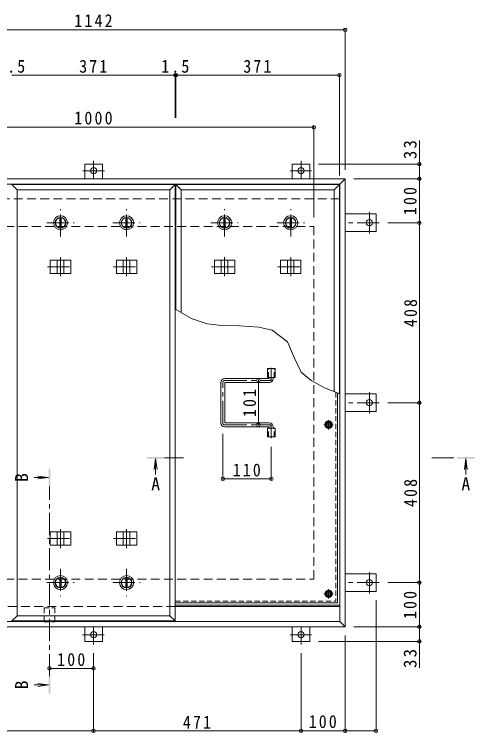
# Model space of a CAD drawing. Units: millimetres at full size, sheet at 1:10. Extents: x -2620 to 2719, y -1962 to 1857.
# Drawn here: x -1641 to -596, y -267 to 1362 of the extents above; entities that cross this region are included whole.
import ezdxf
from ezdxf.enums import TextEntityAlignment as Align

# ---------------------------------------------------------------- set-up
doc = ezdxf.new("R2010")
doc.units = ezdxf.units.MM
doc.header["$LTSCALE"] = 10
doc.header["$PDMODE"] = 32
doc.header["$PDSIZE"] = 8
for name, pattern in [('CHAIN1', [8, 5, -1, 1, -1]), ('DASHED1', [1.8, 1.2, -0.6]), ('DASHED2', [3, 2, -1])]:
    doc.linetypes.add(name, pattern=pattern)
for name, color, linetype, lineweight in [('0-1_躯体', 2, 'DASHED2', 9), ('0-2_仕上', 4, 'Continuous', 9), ('0-3_建具', 4, 'Continuous', 9), ('0-5_寸法', 7, 'Continuous', 9), ('0-6_ハッチ', 6, 'Continuous', 9), ('0-7', 5, 'Continuous', 5), ('0-A', 3, 'CHAIN1', 9), ('0-B', 2, 'Continuous', 9), ('0-C', 2, 'Continuous', 9), ('0-E', 3, 'Continuous', 9), ('0-F', 7, 'Continuous', 9)]:
    doc.layers.add(name, color=color, linetype=linetype, lineweight=lineweight)
doc.styles.add('ＭＳ ゴシック', font='')
doc.styles.get('ＭＳ ゴシック').set_extended_font_data('MS Gothic')

msp = doc.modelspace()

# ---------------------------------------------------------------- linework, layer by layer
at = {"layer": '0-1_躯体'}
for p, q in [((-902.35, 942.92), (-2020.35, 942.92)), ((-1961.35, 880.92), (-961.35, 880.92)), ((-961.35, 80.92), (-961.35, 880.92)), ((-1961.35, 80.92), (-961.35, 80.92)), ((-1275.85, 18.92), (-2020.35, 18.92))]:
    msp.add_line(p, q, dxfattribs=at)
at = {"layer": '0-1_躯体', "linetype": 'Continuous'}
msp.add_line((-902.35, 18.92), (-1275.85, 18.92), dxfattribs=at)
at = {"layer": '0-2_仕上'}
for p, q in [((-1634.85, -2.08), (-1634.85, 963.92)), ((-1287.85, -2.08), (-1287.85, 963.92)), ((-1275.85, -14.08), (-1275.85, 975.92)), ((-1274.35, 692.43), (-1274.35, 975.92)), ((-1262.35, 685.5), (-1262.35, 963.92)), ((-915.35, 506.34), (-915.35, 963.92)), ((-903.35, 501.69), (-903.35, 975.92)), ((-1320.35, 354.04), (-1323.61, 329.26)), ((-1320.35, 354.04), (-1320.35, 318.44)), ((-1320.35, 354.04), (-1317.08, 329.26)), ((-616.29, 354.04), (-619.55, 329.26)), ((-616.29, 354.04), (-613.02, 329.26)), ((-616.29, 354.04), (-616.29, 318.44)), ((-1563.35, 311.17), (-1596.12, 311.17)), ((-1563.35, 311.17), (-1588.13, 314.43)), ((-1563.35, 311.17), (-1588.13, 307.91)), ((-1563.35, -159.19), (-1596.12, -159.19)), ((-1563.35, -159.19), (-1588.13, -155.93)), ((-1563.35, -159.19), (-1588.13, -162.45))]:
    msp.add_line(p, q, dxfattribs=at)
at = {"layer": '0-2_仕上', "color": 3}
for p, q in [((-1066.5, 538.42), (-1066.5, 558.42)), ((-1066.5, 558.42), (-1049.2, 558.42)), ((-1049.2, 538.42), (-1049.2, 558.42)), ((-1066.5, 538.42), (-1049.2, 538.42)), ((-1066.5, 403.42), (-1066.5, 423.42)), ((-1066.5, 423.42), (-1049.2, 423.42)), ((-1049.2, 403.42), (-1049.2, 423.42)), ((-1066.5, 403.42), (-1049.2, 403.42))]:
    msp.add_line(p, q, dxfattribs=at)
at = {"layer": '0-2_仕上', "color": 3, "linetype": 'DASHED1'}
for p, q in [((-1064.2, 538.42), (-1064.2, 558.42)), ((-1051.5, 538.42), (-1051.5, 558.42)), ((-1064.2, 403.42), (-1064.2, 423.42)), ((-1051.5, 403.42), (-1051.5, 423.42))]:
    msp.add_line(p, q, dxfattribs=at)
at = {"layer": '0-2_仕上', "linetype": 'CHAIN1'}
for p, q in [((-1257.35, 356.04), (-1300.35, 356.04)), ((-693.28, 356.04), (-636.29, 356.04)), ((-1561.35, -139.19), (-1561.35, 291.17))]:
    msp.add_line(p, q, dxfattribs=at)
at = {"layer": '0-2_仕上'}
for points in [[(-1634.85, 963.92), (-1646.85, 975.92), (-1275.85, 975.92)], [(-1634.85, 963.92), (-1287.85, 963.92), (-1275.85, 975.92)], [(-1262.35, 963.92), (-1274.35, 975.92), (-903.35, 975.92)], [(-1262.35, 963.92), (-915.35, 963.92), (-903.35, 975.92)], [(-1634.85, -2.08), (-1646.85, -14.08), (-1275.85, -14.08)], [(-1634.85, -2.08), (-1287.85, -2.08), (-1275.85, -14.08)]]:
    msp.add_lwpolyline(points, dxfattribs=at)
for points in [[(-1340.35, 354.04), (-1340.35, 358.04), (-1300.35, 354.04), (-1300.35, 358.04)], [(-596.29, 354.04), (-596.29, 358.04), (-636.29, 354.04), (-636.29, 358.04)], [(-1559.35, 331.17), (-1563.35, 331.17), (-1559.35, 291.17), (-1563.35, 291.17)], [(-1563.35, -179.19), (-1559.35, -179.19), (-1563.35, -139.19), (-1559.35, -139.19)]]:
    msp.add_solid(points, dxfattribs=at)
at = {"layer": '0-3_建具', "color": 2}
for p, q in [((-890.35, 988.92), (-2032.35, 988.92)), ((-890.35, 988.92), (-902.35, 976.92)), ((-890.35, -27.08), (-890.35, 988.92)), ((-902.35, 976.92), (-2020.35, 976.92)), ((-902.35, -15.08), (-902.35, 976.92)), ((-902.35, 18.92), (-1275.85, 18.92)), ((-902.35, -15.08), (-2020.35, -15.08)), ((-890.35, -27.08), (-902.35, -15.08)), ((-890.35, -27.08), (-2032.35, -27.08))]:
    msp.add_line(p, q, dxfattribs=at)
at = {"layer": '0-3_建具'}
for p, q in [((-1559.44, 803.92), (-1559.44, 773.92)), ((-1559.44, 803.92), (-1513.26, 803.92)), ((-1543.85, 803.92), (-1543.85, 773.92)), ((-1528.85, 803.92), (-1528.85, 773.92)), ((-1513.26, 803.92), (-1513.26, 773.92)), ((-1409.44, 803.92), (-1409.44, 773.92)), ((-1409.44, 803.92), (-1363.26, 803.92)), ((-1393.85, 803.92), (-1393.85, 773.92)), ((-1378.85, 803.92), (-1378.85, 773.92)), ((-1363.26, 803.92), (-1363.26, 773.92)), ((-1186.94, 803.92), (-1186.94, 773.92)), ((-1186.94, 803.92), (-1140.76, 803.92)), ((-1171.35, 803.92), (-1171.35, 773.92)), ((-1156.35, 803.92), (-1156.35, 773.92)), ((-1140.76, 803.92), (-1140.76, 773.92)), ((-1036.94, 803.92), (-1036.94, 773.92)), ((-1036.94, 803.92), (-990.76, 803.92)), ((-1021.35, 803.92), (-1021.35, 773.92)), ((-1006.35, 803.92), (-1006.35, 773.92)), ((-990.76, 803.92), (-990.76, 773.92)), ((-1559.44, 773.92), (-1513.26, 773.92)), ((-1409.44, 773.92), (-1363.26, 773.92)), ((-1186.94, 773.92), (-1140.76, 773.92)), ((-1036.94, 773.92), (-990.76, 773.92)), ((-1559.44, 157.92), (-1559.44, 187.92)), ((-1559.44, 187.92), (-1513.26, 187.92)), ((-1543.85, 157.92), (-1543.85, 187.92)), ((-1528.85, 157.92), (-1528.85, 187.92)), ((-1513.26, 157.92), (-1513.26, 187.92)), ((-1409.44, 157.92), (-1409.44, 187.92)), ((-1409.44, 187.92), (-1363.26, 187.92)), ((-1393.85, 157.92), (-1393.85, 187.92)), ((-1378.85, 157.92), (-1378.85, 187.92)), ((-1363.26, 157.92), (-1363.26, 187.92)), ((-1559.44, 157.92), (-1513.26, 157.92)), ((-1409.44, 157.92), (-1363.26, 157.92))]:
    msp.add_line(p, q, dxfattribs=at)
at = {"layer": '0-3_建具', "linetype": 'CHAIN1'}
for p, q in [((-1536.35, 811.04), (-1536.35, 767.8)), ((-1386.35, 811.04), (-1386.35, 767.8)), ((-1163.85, 811.04), (-1163.85, 767.8)), ((-1013.85, 811.04), (-1013.85, 767.8)), ((-1565.76, 788.92), (-1506.94, 788.92)), ((-1415.76, 788.92), (-1356.94, 788.92)), ((-1193.26, 788.92), (-1134.44, 788.92)), ((-1043.26, 788.92), (-984.44, 788.92)), ((-1536.35, 150.81), (-1536.35, 194.04)), ((-1386.35, 150.81), (-1386.35, 194.04)), ((-1565.76, 172.92), (-1506.94, 172.92)), ((-1415.76, 172.92), (-1356.94, 172.92))]:
    msp.add_line(p, q, dxfattribs=at)
at = {"layer": '0-5_寸法'}
for p, q in [((-721.83, 1022.12), (-721.83, 1075.88)), ((-1237.71, 671.28), (-1275.85, 693.3)), ((-721.83, -60.28), (-721.83, -120.62))]:
    msp.add_line(p, q, dxfattribs=at)
for points in [[(-1005.05, 581.79), (-1020.86, 619.25), (-1055.83, 645.47), (-1085.79, 652.13), (-1129.91, 655.46), (-1170.29, 655.88), (-1203.58, 659.62), (-1237.71, 671.28)], [(-967.12, 531.1), (-989.69, 550.34), (-1005.05, 581.79)], [(-902.35, 501.31), (-936.89, 514.68), (-967.12, 531.1)]]:
    msp.add_lwpolyline(points, dxfattribs=at)
at = {"layer": '0-5_寸法', "linetype": 'DASHED1'}
for points in [[(-1573.65, 15.72), (-1549.05, 15.72), (-1549.05, -16.28)], [(-1573.65, 15.72), (-1573.65, -16.28), (-1549.05, -16.28)]]:
    msp.add_lwpolyline(points, dxfattribs=at)
at = {"layer": '0-6_ハッチ', "linetype": 'CHAIN1'}
for p, q in [((-1057.85, 559.8), (-1057.85, 531.42)), ((-1167.85, 434.93), (-1167.85, 526.91)), ((-1163.34, 531.42), (-1057.85, 531.42)), ((-1163.34, 430.42), (-1057.85, 430.42)), ((-1057.85, 400.54), (-1057.85, 430.42))]:
    msp.add_line(p, q, dxfattribs=at)
at = {"layer": '0-6_ハッチ'}
for p, q in [((-1062.35, 536.92), (-1062.35, 538.42)), ((-1053.35, 535.92), (-1053.35, 538.42)), ((-1172.35, 434.92), (-1172.35, 526.92)), ((-1063.35, 535.92), (-1163.35, 535.92)), ((-1163.35, 435.92), (-1163.35, 525.92)), ((-1162.35, 526.92), (-1062.35, 526.92)), ((-1063.35, 425.92), (-1163.35, 425.92)), ((-1162.35, 434.92), (-1062.35, 434.92)), ((-1062.35, 424.92), (-1062.35, 423.42)), ((-1053.35, 425.92), (-1053.35, 423.42)), ((-1275.85, 21.92), (-902.35, 21.92)), ((-1275.85, 18.92), (-902.35, 18.92))]:
    msp.add_line(p, q, dxfattribs=at)
for centre, radius, start, end in [((-1163.35, 526.92), 9, 90, 180), ((-1162.35, 525.92), 1, 90, 180), ((-1063.35, 536.92), 1, 270, 0), ((-1062.35, 535.92), 9, 270, 0), ((-1163.35, 434.92), 9, 180, 270), ((-1162.35, 435.92), 1, 180, 270), ((-1063.35, 424.92), 1, 0, 90), ((-1062.35, 425.92), 9, 0, 90)]:
    msp.add_arc(centre, radius, start, end, dxfattribs=at)
at = {"layer": '0-6_ハッチ', "linetype": 'CHAIN1'}
for centre, radius, start, end in [((-1163.34, 526.91), 4.51, 90, 180), ((-1062.35, 535.92), 4.5, 270.29569, 0), ((-1163.34, 434.93), 4.51, 180, 270), ((-1062.35, 425.92), 4.5, 0, 89.70431)]:
    msp.add_arc(centre, radius, start, end, dxfattribs=at)
at = {"layer": '0-7'}
for centre, radius in [((-927.85, 430.92), 5), ((-927.85, 430.92), 4.19), ((-927.85, 47.42), 5), ((-927.85, 47.42), 4.19)]:
    msp.add_circle(centre, radius, dxfattribs=at)
at = {"layer": '0-A', "linetype": 'DASHED1'}
for p in [(-911.05, 504.68), (-1275.85, 30.62)]:
    msp.add_line(p, (-911.05, 30.62), dxfattribs=at)
at = {"layer": '0-A', "linetype": 'Continuous'}
for q in [(-907.85, 503.44), (-1275.85, 27.42)]:
    msp.add_line((-907.85, 27.42), q, dxfattribs=at)
at = {"layer": '0-A'}
for p, q in [((-927.85, 420.24), (-927.85, 441.6)), ((-917.17, 430.92), (-938.53, 430.92)), ((-927.85, 36.74), (-927.85, 58.1)), ((-917.17, 47.42), (-938.53, 47.42))]:
    msp.add_line(p, q, dxfattribs=at)
at = {"layer": '0-B'}
for p, q in [((-935.35, 430.92), (-931.6, 437.42)), ((-931.6, 437.42), (-924.1, 437.42)), ((-920.35, 430.92), (-924.1, 437.42)), ((-920.35, 430.92), (-924.1, 424.42)), ((-935.35, 47.42), (-931.6, 53.92)), ((-931.6, 53.92), (-924.1, 53.92)), ((-920.35, 47.42), (-924.1, 53.92)), ((-920.35, 47.42), (-924.1, 40.92))]:
    msp.add_line(p, q, dxfattribs=at)
for points in [[(-935.35, 430.92), (-931.6, 424.42), (-924.1, 424.42)], [(-935.35, 47.42), (-931.6, 40.92), (-924.1, 40.92)]]:
    msp.add_lwpolyline(points, dxfattribs=at)
for centre, radius in [((-927.85, 430.92), 8.5), ((-927.85, 430.92), 6.5), ((-927.85, 47.42), 8.5), ((-927.85, 47.42), 6.5)]:
    msp.add_circle(centre, radius, dxfattribs=at)
at = {"layer": '0-C', "linetype": 'CHAIN1'}
for p, q in [((-1536.35, 857.92), (-1536.35, 919.92)), ((-1386.35, 857.92), (-1386.35, 919.92)), ((-1163.85, 857.92), (-1163.85, 919.92)), ((-1013.85, 857.92), (-1013.85, 919.92)), ((-1567.35, 888.92), (-1505.35, 888.92)), ((-1417.35, 888.92), (-1355.35, 888.92)), ((-1194.85, 888.92), (-1132.85, 888.92)), ((-1044.85, 888.92), (-982.85, 888.92)), ((-1536.35, 103.92), (-1536.35, 41.92)), ((-1386.35, 103.92), (-1386.35, 41.92)), ((-1567.35, 72.92), (-1505.35, 72.92)), ((-1417.35, 72.92), (-1355.35, 72.92))]:
    msp.add_line(p, q, dxfattribs=at)
at = {"layer": '0-C'}
for p, q in [((-1537.85, 900.33), (-1537.85, 877.52)), ((-1534.85, 900.33), (-1534.85, 877.52)), ((-1387.85, 900.33), (-1387.85, 877.52)), ((-1384.85, 900.33), (-1384.85, 877.52)), ((-1165.35, 900.33), (-1165.35, 877.52)), ((-1162.35, 900.33), (-1162.35, 877.52)), ((-1015.35, 900.33), (-1015.35, 877.52)), ((-1012.35, 900.33), (-1012.35, 877.52)), ((-1537.85, 61.52), (-1537.85, 84.33)), ((-1534.85, 61.52), (-1534.85, 84.33)), ((-1387.85, 61.52), (-1387.85, 84.33)), ((-1384.85, 61.52), (-1384.85, 84.33))]:
    msp.add_line(p, q, dxfattribs=at)
for centre, radius in [((-1536.35, 888.92), 16), ((-1536.35, 888.92), 12), ((-1536.35, 888.92), 11.5), ((-1386.35, 888.92), 16), ((-1386.35, 888.92), 12), ((-1386.35, 888.92), 11.5), ((-1163.85, 888.92), 16), ((-1163.85, 888.92), 12), ((-1163.85, 888.92), 11.5), ((-1013.85, 888.92), 16), ((-1013.85, 888.92), 12), ((-1013.85, 888.92), 11.5), ((-1536.35, 72.92), 16), ((-1536.35, 72.92), 12), ((-1536.35, 72.92), 11.5), ((-1386.35, 72.92), 16), ((-1386.35, 72.92), 12), ((-1386.35, 72.92), 11.5)]:
    msp.add_circle(centre, radius, dxfattribs=at)
at = {"layer": '0-E', "linetype": 'CHAIN1'}
for p, q in [((-1461.35, 1029.28), (-1461.35, 989.12)), ((-990.35, 1029.28), (-990.35, 989.12)), ((-1436.51, 1007.12), (-1485.39, 1007.12)), ((-1015.19, 1007.12), (-966.3, 1007.12)), ((-835.15, 913.76), (-835.15, 864.88)), ((-812.99, 888.92), (-890.35, 888.92)), ((-835.15, 456.08), (-835.15, 504.97)), ((-812.99, 480.92), (-890.35, 480.92)), ((-835.15, 48.08), (-835.15, 96.97)), ((-812.99, 72.92), (-890.35, 72.92)), ((-1461.35, -67.43), (-1461.35, -27.28)), ((-990.35, -67.43), (-990.35, -27.28)), ((-1486.19, -45.28), (-1437.3, -45.28)), ((-1015.19, -45.28), (-966.3, -45.28))]:
    msp.add_line(p, q, dxfattribs=at)
at = {"layer": '0-E'}
for p, q in [((-1441.35, 1022.12), (-1481.35, 1022.12)), ((-1481.35, 988.92), (-1481.35, 1022.12)), ((-1441.35, 988.92), (-1441.35, 1022.12)), ((-1010.35, 1022.12), (-970.35, 1022.12)), ((-1010.35, 988.92), (-1010.35, 1022.12)), ((-970.35, 988.92), (-970.35, 1022.12)), ((-890.35, 908.92), (-820.15, 908.92)), ((-820.15, 908.92), (-820.15, 868.92)), ((-890.35, 868.92), (-820.15, 868.92)), ((-890.35, 500.92), (-820.15, 500.92)), ((-820.15, 460.92), (-820.15, 500.92)), ((-890.35, 460.92), (-820.15, 460.92)), ((-890.35, 92.92), (-820.15, 92.92)), ((-820.15, 52.92), (-820.15, 92.92)), ((-890.35, 52.92), (-820.15, 52.92)), ((-1481.35, -27.08), (-1481.35, -60.28)), ((-1441.35, -27.08), (-1441.35, -60.28)), ((-1010.35, -27.08), (-1010.35, -60.28)), ((-970.35, -27.08), (-970.35, -60.28)), ((-1481.35, -60.28), (-1441.35, -60.28)), ((-1010.35, -60.28), (-970.35, -60.28))]:
    msp.add_line(p, q, dxfattribs=at)
for centre in [(-1461.35, 1007.12), (-990.35, 1007.12), (-835.15, 888.92), (-835.15, 480.92), (-835.15, 72.92), (-1461.35, -45.28), (-990.35, -45.28)]:
    msp.add_circle(centre, 7, dxfattribs=at)
at = {"layer": '0-F'}
for p, q in [((-2032.35, 1326.64), (-890.35, 1326.64)), ((-890.35, 1329.64), (-890.35, 1008.92)), ((-1646.85, 1223.84), (-1275.85, 1223.84)), ((-1275.85, 1226.84), (-1275.85, 1127.34)), ((-1275.85, 1223.84), (-1274.35, 1223.84)), ((-1274.35, 1226.84), (-1274.35, 1127.34)), ((-1274.35, 1223.84), (-903.35, 1223.84)), ((-903.35, 1226.84), (-903.35, 995.92)), ((-961.35, 1108.64), (-961.35, 900.92)), ((-1961.35, 1105.64), (-961.35, 1105.64)), ((-718.83, 1022.12), (-950.35, 1022.12)), ((-721.83, 988.92), (-721.83, 1022.12)), ((-718.83, 988.92), (-870.35, 988.92)), ((-721.83, 988.92), (-721.83, 888.92)), ((-718.83, 888.92), (-792.99, 888.92)), ((-721.83, 480.92), (-721.83, 888.92)), ((-1087.12, 430.42), (-1087.12, 531.42)), ((-718.83, 480.92), (-792.99, 480.92)), ((-721.83, 72.92), (-721.83, 480.92)), ((-1167.85, 305.27), (-1167.85, 410.42)), ((-1057.85, 305.27), (-1057.85, 380.54)), ((-1057.85, 308.27), (-1167.85, 308.27)), ((-718.83, 72.92), (-792.99, 72.92)), ((-721.83, 72.92), (-721.83, -27.08)), ((-820.15, -266.33), (-820.15, 32.92)), ((-718.83, -27.08), (-870.35, -27.08)), ((-721.83, -27.08), (-721.83, -60.28)), ((-890.35, -266.33), (-890.35, -47.08)), ((-718.83, -60.28), (-950.35, -60.28)), ((-1461.35, -266.33), (-1461.35, -87.43)), ((-990.35, -266.33), (-990.35, -87.43)), ((-1461.35, -121.52), (-1561.35, -121.52)), ((-1932.35, -263.33), (-1461.35, -263.33)), ((-1461.35, -263.33), (-990.35, -263.33)), ((-990.35, -263.33), (-890.35, -263.33)), ((-890.35, -263.33), (-820.15, -263.33))]:
    msp.add_line(p, q, dxfattribs=at)
for p in [(-890.35, 1326.64), (-1275.85, 1223.84), (-1274.35, 1223.84), (-903.35, 1223.84), (-961.35, 1105.64), (-721.83, 1022.12), (-721.83, 988.92), (-721.83, 888.92), (-1087.12, 531.42), (-721.83, 480.92), (-1087.12, 430.42), (-1167.85, 308.27), (-1057.85, 308.27), (-721.83, 72.92), (-721.83, -27.08), (-721.83, -60.28), (-1561.35, -121.52), (-1461.35, -121.52), (-1461.35, -263.33), (-990.35, -263.33), (-890.35, -263.33), (-820.15, -263.33)]:
    msp.add_point(p, dxfattribs=at)

# ---------------------------------------------------------------- texts
at = {"layer": '0-5_寸法', "color": 2, "style": 'ＭＳ ゴシック'}
for p in [(-1601.21, 301.17), (-1601.21, -169.19)]:
    msp.add_text('B', height=29.33, rotation=90, dxfattribs=at).set_placement(p, align=Align.BOTTOM_LEFT)
for p in [(-1330.35, 273.34), (-626.29, 273.34)]:
    msp.add_text('A', height=29.33, dxfattribs=at).set_placement(p, align=Align.BOTTOM_LEFT)
at = {"layer": '0-F', "color": 2, "char_height": 29.33, "attachment_point": 7, "style": 'ＭＳ ゴシック'}
for s, insert in [('\\T1.28;\\W0.9;1142', (-1505.1, 1332.64)), ('\\T1.27;\\W0.9;1.5', (-1680.1, 1228.84)), ('\\T1.27;\\W0.9;371', (-1493.85, 1228.84)), ('\\T1.27;\\W0.9;1.5', (-1307.6, 1228.84)), ('\\T1.27;\\W0.9;371', (-1121.35, 1228.84)), ('\\T1.28;\\W0.9;1000', (-1505.1, 1111.64)), ('\\T1.27;\\W0.9;110', (-1145.35, 313.27)), ('\\T1.27;\\W0.9;100', (-1543.85, -116.52)), ('\\T1.27;\\W0.9;100', (-972.85, -257.33)), ('\\T1.27;\\W0.9;471', (-1258.35, -258.33))]:
    msp.add_mtext(s, dxfattribs=dict(at, insert=insert))
at = {"layer": '0-F', "color": 2, "char_height": 29.33, "attachment_point": 7, "rotation": 90, "style": 'ＭＳ ゴシック'}
for s, insert in [('\\T1.27;\\W0.95;33', (-727.83, 1033.38)), ('\\T1.27;\\W0.9;100', (-727.83, 906.42)), ('\\T1.27;\\W0.9;408', (-726.83, 652.42)), ('\\T1.27;\\W0.9;101', (-1092.12, 448.42)), ('\\T1.27;\\W0.9;408', (-726.83, 244.42)), ('\\T1.27;\\W0.9;100', (-727.83, -9.58)), ('\\T1.27;\\W0.95;33', (-727.83, -120.62))]:
    msp.add_mtext(s, dxfattribs=dict(at, insert=insert))

doc.saveas('drawing.dxf')
